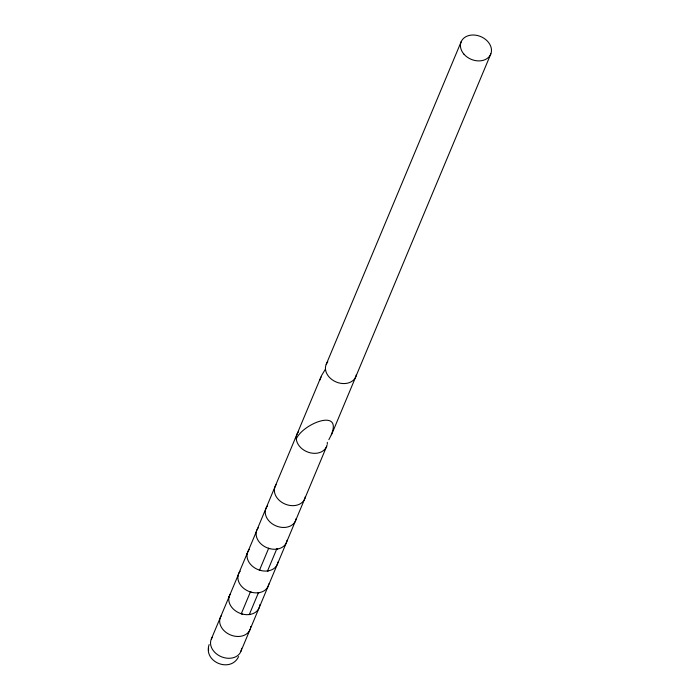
<?xml version="1.0" encoding="UTF-8"?>
<svg xmlns="http://www.w3.org/2000/svg" width="700" height="700" viewBox="0 0 700 700"><rect width="100%" height="100%" fill="white"/><g stroke="black" fill="none" stroke-linecap="round" stroke-linejoin="round"><path stroke-width="1.05" d="M238.63 656.556C230.79 673.304 202.991 662.156 209.134 644.543M228.874 597.782L229.093 596.724M237.991 575.986L238.219 574.919M247.109 554.181L247.336 553.122M256.235 532.376L256.454 531.317M319.909 380.021L321.632 375.419L325.474 369.084M328.851 439.661C347.191 406.236 303.59 422.616 296.293 438.856M211.312 639.039L238.175 575.102M238.674 573.633L256.419 531.501M256.918 530.023L320.933 376.994M326.226 364.324L461.204 41.65M241.281 613.742L250.399 591.938M259.525 570.141L268.642 548.336M249.314 614.548L258.431 592.742M267.549 570.938L276.675 549.133M240.984 651.184L268.266 585.952M268.345 585.778L286.51 542.351M286.58 542.168L326.707 446.241M331.494 434.805L490.875 53.795M276.447 549.168L277.716 548.975M267.321 570.972L268.59 570.78M258.204 592.778L259.473 592.585M249.086 614.582L250.355 614.39M268.415 548.266L269.745 548.66M259.289 570.071L260.627 570.465M250.171 591.876L251.51 592.261M241.054 613.673L242.392 614.066M208.521 648.121L208.548 649.154M208.548 649.425L208.565 650.423M277.961 562.065A16.03 12.338 22.7 0 1 257.338 569.319A16.03 12.338 22.7 0 1 249.375 549.334M287.079 540.269A16.03 12.338 22.7 0 1 266.455 547.514A16.03 12.338 22.7 0 1 258.493 527.529M259.814 604.678A16.03 12.338 22.7 0 1 240.275 613.401A16.03 12.338 22.7 0 1 230.51 593.714M268.835 583.87A16.03 12.338 22.7 0 1 248.22 591.124A16.03 12.338 22.7 0 1 240.249 571.13M327.005 445.305A16.03 12.338 22.7 0 1 310.809 452.944A16.03 12.338 22.7 0 1 296.293 438.97L296.249 437.946A16.03 12.338 22.7 0 1 298.62 431.594M327.311 442.33A16.03 12.338 22.7 0 1 327.206 444.334M356.387 374.57A16.03 12.338 22.7 0 1 340.611 383.294A16.03 12.338 22.7 0 1 325.474 369.197L325.43 368.183A16.03 12.338 22.7 0 1 327.81 361.83M305.322 496.659A16.03 12.338 22.7 0 1 285.285 504.157A16.03 12.338 22.7 0 1 276.115 484.706M296.196 518.464A16.03 12.338 22.7 0 1 275.581 525.709A16.03 12.338 22.7 0 1 267.61 505.724M250.101 629.379A16.03 12.338 22.7 0 1 229.399 634.454A16.03 12.338 22.7 0 1 221.401 615.519M250.696 626.483A16.03 12.338 22.7 0 1 250.399 628.442M241.579 648.279A16.03 12.338 22.7 0 1 222.031 657.011A16.03 12.338 22.7 0 1 212.275 637.324M463.925 54.154A16.03 12.338 22.7 0 0 490.481 54.696A16.03 12.338 22.7 0 0 473.436 35A16.03 12.338 22.7 0 0 463.925 54.154"/></g></svg>
